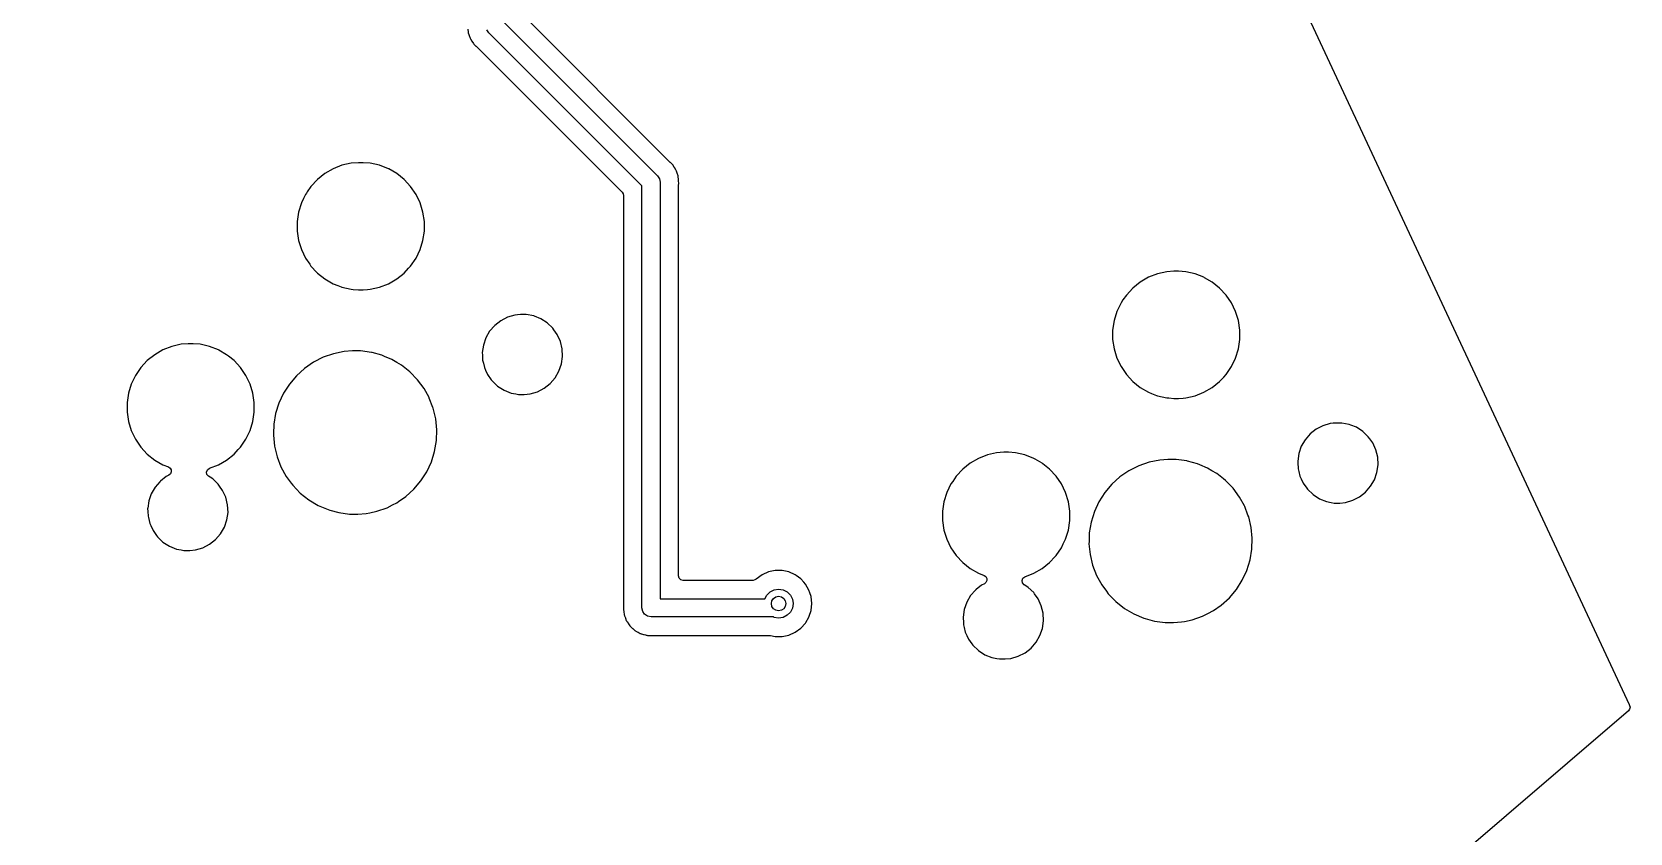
# Model space of a CAD drawing. Extents: x 15 to 269, y -160 to -43.
# Drawn here: x 224.72 to 268.7, y -101.68 to -79.62 of the extents above; entities that cross this region are included whole.
import ezdxf

# ---------------------------------------------------------------- set-up
doc = ezdxf.new("R2010")
doc.units = 0
doc.layers.add('BLACK', color=7, linetype='CONTINUOUS')

msp = doc.modelspace()

# ---------------------------------------------------------------- linework, layer by layer
at = {"layer": 'BLACK', "linetype": 'CONTINUOUS'}
for p, q in [((244.598, -46.512), (268.678, -98.1404)), ((236.716, -79.5489), (236.722, -79.6256)), ((237.293, -79.6468), (237.239, -79.5657)), ((237.72, -79.3664), (241.937, -83.5832)), ((242.287, -83.2146), (238.265, -79.1921)), ((236.722, -79.6256), (236.727, -79.645)), ((236.727, -79.645), (236.727, -79.6461)), ((236.727, -79.6461), (236.727, -79.6461)), ((236.727, -79.6461), (236.743, -79.6901)), ((236.743, -79.6901), (236.753, -79.7174)), ((236.753, -79.7174), (236.754, -79.7208)), ((236.754, -79.7208), (236.778, -79.7938)), ((236.778, -79.7938), (236.787, -79.8118)), ((236.787, -79.8118), (236.829, -79.8761)), ((236.829, -79.8761), (236.831, -79.8791)), ((236.831, -79.8791), (236.871, -79.9437)), ((236.871, -79.9437), (236.871, -79.9437)), ((236.871, -79.9437), (236.872, -79.9447)), ((236.872, -79.9447), (236.884, -79.9601)), ((236.884, -79.9601), (236.885, -79.9609)), ((236.885, -79.9609), (236.885, -79.9609)), ((236.885, -79.9609), (236.931, -80.004)), ((236.931, -80.004), (236.94, -80.0129)), ((236.94, -80.0129), (236.943, -80.0154)), ((236.943, -80.0154), (240.965, -84.0379)), ((241.51, -83.8636), (237.293, -79.6468)), ((232.782, -83.5226), (232.577, -83.6862)), ((233.009, -83.3914), (232.782, -83.5226)), ((233.253, -83.2955), (233.009, -83.3914)), ((233.509, -83.2372), (233.253, -83.2955)), ((233.705, -83.2225), (233.509, -83.2372)), ((233.836, -83.2225), (233.705, -83.2225)), ((233.705, -83.2225), (233.705, -83.2225)), ((234.032, -83.2372), (233.836, -83.2225)), ((233.836, -83.2225), (233.836, -83.2225)), ((234.288, -83.2955), (234.032, -83.2372)), ((234.532, -83.3914), (234.288, -83.2955)), ((234.539, -83.3951), (234.532, -83.3914)), ((234.532, -83.3914), (234.532, -83.3914)), ((234.532, -83.3914), (234.532, -83.3914)), ((234.76, -83.5226), (234.539, -83.3951)), ((234.965, -83.6862), (234.76, -83.5226)), ((234.76, -83.5226), (234.76, -83.5226)), ((242.29, -83.2171), (242.287, -83.2146)), ((242.346, -83.2699), (242.29, -83.2171)), ((242.358, -83.2853), (242.346, -83.2699)), ((242.359, -83.2863), (242.358, -83.2853)), ((242.398, -83.3493), (242.359, -83.2863)), ((242.399, -83.3508), (242.398, -83.3493)), ((242.401, -83.3539), (242.399, -83.3508)), ((242.443, -83.4182), (242.401, -83.3539)), ((242.452, -83.4361), (242.443, -83.4182)), ((242.452, -83.4373), (242.452, -83.4361)), ((242.458, -83.4557), (242.452, -83.4373)), ((242.452, -83.4373), (242.452, -83.4373)), ((242.476, -83.5092), (242.458, -83.4557)), ((242.477, -83.5126), (242.476, -83.5092)), ((242.503, -83.5839), (242.477, -83.5126)), ((232.398, -83.8785), (232.298, -84.0259)), ((232.577, -83.6862), (232.398, -83.8785)), ((235.143, -83.8785), (234.965, -83.6862)), ((234.965, -83.6862), (234.965, -83.6862)), ((234.965, -83.6862), (234.965, -83.6862)), ((235.291, -84.0953), (235.143, -83.8785)), ((235.143, -83.8785), (235.143, -83.8785)), ((235.143, -83.8785), (235.143, -83.8785)), ((241.51, -95.48), (241.51, -83.8636)), ((241.937, -83.5832), (241.991, -83.6643)), ((241.991, -83.6643), (242.01, -83.76)), ((242.01, -83.76), (242.01, -95.23)), ((242.503, -83.585), (242.503, -83.5839)), ((242.508, -83.6044), (242.503, -83.585)), ((242.508, -83.6056), (242.508, -83.6044)), ((242.514, -83.6811), (242.508, -83.6056)), ((242.515, -83.6846), (242.514, -83.6811)), ((242.518, -83.7158), (242.515, -83.6846)), ((242.518, -83.7215), (242.518, -83.7158)), ((242.518, -83.7158), (242.518, -83.7158)), ((242.519, -83.7323), (242.518, -83.7215)), ((242.518, -83.8243), (242.52, -83.8063)), ((242.518, -88.0916), (242.518, -83.8243)), ((242.523, -83.7822), (242.519, -83.7323)), ((242.52, -83.8063), (242.522, -83.7928)), ((242.522, -83.7928), (242.523, -83.7822)), ((232.137, -84.3316), (232.059, -84.5823)), ((232.194, -84.2116), (232.137, -84.3316)), ((232.25, -84.0953), (232.194, -84.2116)), ((232.276, -84.0577), (232.25, -84.0953)), ((232.298, -84.0259), (232.276, -84.0577)), ((235.405, -84.3316), (235.291, -84.0953)), ((235.482, -84.5823), (235.405, -84.3316)), ((240.965, -84.0379), (240.992, -84.0781)), ((240.992, -84.0781), (241.001, -84.1255)), ((241.001, -84.1255), (241.001, -95.4543)), ((232.059, -84.5823), (232.02, -84.8418)), ((232.02, -84.8418), (232.02, -85.1041)), ((235.521, -84.8418), (235.482, -84.5823)), ((235.521, -85.1041), (235.521, -84.8418)), ((232.02, -85.1041), (232.059, -85.3636)), ((235.482, -85.3636), (235.521, -85.1041)), ((232.059, -85.3636), (232.137, -85.6143)), ((232.137, -85.6143), (232.25, -85.8507)), ((235.291, -85.8507), (235.405, -85.6143)), ((235.405, -85.6143), (235.482, -85.3636)), ((232.25, -85.8507), (232.365, -86.0189)), ((232.365, -86.0189), (232.398, -86.0674)), ((232.398, -86.0674), (232.566, -86.2485)), ((234.965, -86.2598), (235.085, -86.1301)), ((235.085, -86.1301), (235.143, -86.0674)), ((235.143, -86.0674), (235.291, -85.8507)), ((235.143, -86.0674), (235.143, -86.0674)), ((235.143, -86.0674), (235.143, -86.0674)), ((232.566, -86.2485), (232.577, -86.2598)), ((232.577, -86.2598), (232.782, -86.4233)), ((232.782, -86.4233), (233.009, -86.5545)), ((233.009, -86.5545), (233.139, -86.6053)), ((233.139, -86.6053), (233.232, -86.6419)), ((234.288, -86.6504), (234.532, -86.5545)), ((234.532, -86.5545), (234.76, -86.4233)), ((234.76, -86.4233), (234.965, -86.2598)), ((255.224, -86.51), (255.019, -86.6736)), ((255.451, -86.3788), (255.224, -86.51)), ((255.695, -86.283), (255.451, -86.3788)), ((255.951, -86.2246), (255.695, -86.283)), ((256.147, -86.2099), (255.951, -86.2246)), ((256.278, -86.2099), (256.147, -86.2099)), ((256.147, -86.2099), (256.147, -86.2099)), ((256.475, -86.2246), (256.278, -86.2099)), ((256.278, -86.2099), (256.278, -86.2099)), ((256.73, -86.283), (256.475, -86.2246)), ((256.975, -86.3788), (256.73, -86.283)), ((256.994, -86.39), (256.975, -86.3788)), ((256.975, -86.3788), (256.975, -86.3788)), ((256.975, -86.3788), (256.975, -86.3788)), ((257.202, -86.51), (256.994, -86.39)), ((257.407, -86.6736), (257.202, -86.51)), ((257.202, -86.51), (257.202, -86.51)), ((233.232, -86.6419), (233.253, -86.6504)), ((233.253, -86.6504), (233.509, -86.7088)), ((233.509, -86.7088), (233.565, -86.713)), ((233.565, -86.713), (233.705, -86.7235)), ((233.705, -86.7235), (233.705, -86.7235)), ((233.705, -86.7235), (233.836, -86.7235)), ((233.836, -86.7235), (233.959, -86.7143)), ((233.836, -86.7235), (233.836, -86.7235)), ((233.959, -86.7143), (234.032, -86.7088)), ((234.032, -86.7088), (234.288, -86.6504)), ((254.747, -87.0029), (254.693, -87.0827)), ((254.84, -86.8659), (254.747, -87.0029)), ((255.019, -86.6736), (254.84, -86.8659)), ((257.585, -86.8659), (257.407, -86.6736)), ((257.407, -86.6736), (257.407, -86.6736)), ((257.407, -86.6736), (257.407, -86.6736)), ((257.733, -87.0827), (257.585, -86.8659)), ((257.585, -86.8659), (257.585, -86.8659)), ((257.585, -86.8659), (257.585, -86.8659)), ((237.808, -87.4764), (237.621, -87.5728)), ((238.01, -87.4171), (237.808, -87.4764)), ((238.08, -87.4105), (238.01, -87.4171)), ((238.167, -87.4021), (238.08, -87.4105)), ((238.325, -87.4021), (238.167, -87.4021)), ((238.531, -87.442), (238.325, -87.4021)), ((238.325, -87.4021), (238.325, -87.4021)), ((238.552, -87.4504), (238.531, -87.442)), ((238.531, -87.442), (238.531, -87.442)), ((238.531, -87.442), (238.531, -87.442)), ((238.727, -87.5201), (238.552, -87.4504)), ((254.579, -87.319), (254.501, -87.5698)), ((254.693, -87.0827), (254.579, -87.319)), ((257.847, -87.319), (257.733, -87.0827)), ((257.924, -87.5698), (257.847, -87.319)), ((237.318, -87.8618), (237.213, -88.0439)), ((237.456, -87.7028), (237.318, -87.8618)), ((237.621, -87.5728), (237.456, -87.7028)), ((238.904, -87.6338), (238.727, -87.5201)), ((238.904, -87.6339), (238.904, -87.6338)), ((238.904, -87.6338), (238.904, -87.6338)), ((239.056, -87.779), (238.904, -87.6339)), ((239.088, -87.8237), (239.056, -87.779)), ((239.178, -87.9503), (239.088, -87.8237)), ((239.265, -88.1417), (239.178, -87.9503)), ((239.178, -87.9503), (239.178, -87.9503)), ((239.178, -87.9503), (239.178, -87.9503)), ((254.501, -87.5698), (254.462, -87.8292)), ((254.462, -87.8292), (254.462, -88.0916)), ((257.963, -87.8292), (257.924, -87.5698)), ((257.963, -88.0916), (257.963, -87.8292)), ((228.327, -88.377), (228.1, -88.5082)), ((228.572, -88.2812), (228.327, -88.377)), ((228.827, -88.2228), (228.572, -88.2812)), ((229.024, -88.2081), (228.827, -88.2228)), ((229.155, -88.2081), (229.024, -88.2081)), ((229.024, -88.2081), (229.024, -88.2081)), ((229.351, -88.2228), (229.155, -88.2081)), ((229.155, -88.2081), (229.155, -88.2081)), ((229.607, -88.2812), (229.351, -88.2228)), ((229.851, -88.377), (229.607, -88.2812)), ((229.868, -88.3871), (229.851, -88.377)), ((229.851, -88.377), (229.851, -88.377)), ((229.851, -88.377), (229.851, -88.377)), ((230.078, -88.5082), (229.868, -88.3871)), ((237.144, -88.2427), (237.114, -88.4509)), ((237.213, -88.0439), (237.144, -88.2427)), ((239.315, -88.3461), (239.265, -88.1417)), ((239.325, -88.5562), (239.315, -88.3461)), ((242.518, -93.0772), (242.518, -88.0916)), ((254.462, -88.0916), (254.501, -88.351)), ((254.501, -88.351), (254.579, -88.6017)), ((257.847, -88.6017), (257.924, -88.351)), ((257.924, -88.351), (257.963, -88.0916)), ((227.895, -88.6718), (227.717, -88.8641)), ((228.1, -88.5082), (227.895, -88.6718)), ((230.129, -88.5491), (230.078, -88.5082)), ((230.283, -88.6718), (230.129, -88.5491)), ((230.462, -88.8641), (230.283, -88.6718)), ((230.283, -88.6718), (230.283, -88.6718)), ((230.283, -88.6718), (230.283, -88.6718)), ((232.469, -88.715), (232.221, -88.8851)), ((232.737, -88.5795), (232.469, -88.715)), ((233.021, -88.4809), (232.737, -88.5795)), ((233.316, -88.4211), (233.021, -88.4809)), ((233.541, -88.406), (233.316, -88.4211)), ((233.766, -88.406), (233.541, -88.406)), ((233.541, -88.406), (233.541, -88.406)), ((234.064, -88.4461), (233.766, -88.406)), ((234.081, -88.4509), (234.064, -88.4461)), ((234.064, -88.4461), (234.064, -88.4461)), ((234.064, -88.4461), (234.064, -88.4461)), ((234.353, -88.5255), (234.081, -88.4509)), ((234.424, -88.5552), (234.353, -88.5255)), ((234.63, -88.6428), (234.424, -88.5552)), ((234.759, -88.7194), (234.63, -88.6428)), ((234.889, -88.7959), (234.759, -88.7194)), ((235.118, -88.977), (234.889, -88.7959)), ((237.114, -88.4509), (237.118, -88.5212)), ((237.114, -88.4509), (237.114, -88.4509)), ((237.118, -88.5212), (237.124, -88.661)), ((237.124, -88.661), (237.145, -88.7449)), ((237.145, -88.7449), (237.174, -88.8654)), ((239.226, -88.9632), (239.295, -88.7644)), ((239.295, -88.7644), (239.325, -88.5562)), ((254.579, -88.6017), (254.693, -88.8381)), ((257.733, -88.8381), (257.847, -88.6017)), ((227.569, -89.0809), (227.455, -89.3173)), ((227.642, -88.9741), (227.569, -89.0809)), ((227.717, -88.8641), (227.642, -88.9741)), ((230.609, -89.0809), (230.462, -88.8641)), ((230.462, -88.8641), (230.462, -88.8641)), ((230.462, -88.8641), (230.462, -88.8641)), ((230.723, -89.3173), (230.609, -89.0809)), ((231.999, -89.0867), (231.805, -89.3161)), ((232.221, -88.8851), (231.999, -89.0867)), ((235.124, -88.9822), (235.118, -88.977)), ((235.333, -89.1982), (235.124, -88.9822)), ((235.512, -89.4401), (235.333, -89.1982)), ((237.174, -88.8654), (237.207, -88.9378)), ((237.207, -88.9378), (237.261, -89.0568)), ((237.261, -89.0568), (237.362, -89.1982)), ((237.362, -89.1982), (237.383, -89.2281)), ((237.383, -89.2281), (237.536, -89.3732)), ((238.983, -89.3043), (239.121, -89.1453)), ((239.121, -89.1453), (239.226, -88.9632)), ((254.693, -88.8381), (254.785, -88.9741)), ((254.785, -88.9741), (254.84, -89.0549)), ((254.84, -89.0549), (255.019, -89.2472)), ((255.019, -89.2472), (255.019, -89.2472)), ((255.019, -89.2472), (255.224, -89.4108)), ((257.202, -89.4108), (257.407, -89.2472)), ((257.407, -89.2472), (257.521, -89.1243)), ((257.521, -89.1243), (257.585, -89.0549)), ((257.585, -89.0549), (257.733, -88.8381)), ((257.585, -89.0549), (257.585, -89.0549)), ((257.585, -89.0549), (257.585, -89.0549)), ((227.378, -89.568), (227.339, -89.8274)), ((227.455, -89.3173), (227.378, -89.568)), ((230.8, -89.568), (230.723, -89.3173)), ((230.84, -89.8274), (230.8, -89.568)), ((231.643, -89.5694), (231.516, -89.842)), ((231.805, -89.3161), (231.643, -89.5694)), ((235.649, -89.6913), (235.512, -89.4401)), ((235.656, -89.7036), (235.649, -89.6913)), ((235.756, -89.9626), (235.656, -89.7036)), ((237.536, -89.3732), (237.536, -89.3732)), ((237.536, -89.3732), (237.536, -89.3732)), ((237.536, -89.3732), (237.713, -89.487)), ((237.713, -89.487), (237.713, -89.487)), ((237.713, -89.487), (237.908, -89.5651)), ((237.908, -89.5651), (238.037, -89.59)), ((238.037, -89.59), (238.114, -89.6049)), ((238.114, -89.6049), (238.114, -89.6049)), ((238.114, -89.6049), (238.272, -89.6049)), ((238.272, -89.6049), (238.429, -89.59)), ((238.272, -89.6049), (238.272, -89.6049)), ((238.429, -89.59), (238.631, -89.5307)), ((238.631, -89.5307), (238.818, -89.4343)), ((238.818, -89.4343), (238.983, -89.3043)), ((255.224, -89.4108), (255.451, -89.5419)), ((255.451, -89.5419), (255.532, -89.5736)), ((255.532, -89.5736), (255.673, -89.6289)), ((255.673, -89.6289), (255.695, -89.6378)), ((255.695, -89.6378), (255.951, -89.6962)), ((255.951, -89.6962), (256.007, -89.7004)), ((256.007, -89.7004), (256.147, -89.7109)), ((256.147, -89.7109), (256.147, -89.7109)), ((256.147, -89.7109), (256.278, -89.7109)), ((256.278, -89.7109), (256.401, -89.7017)), ((256.278, -89.7109), (256.278, -89.7109)), ((256.401, -89.7017), (256.475, -89.6962)), ((256.475, -89.6962), (256.73, -89.6378)), ((256.73, -89.6378), (256.975, -89.5419)), ((256.975, -89.5419), (257.202, -89.4108)), ((227.339, -89.8274), (227.339, -90.0898)), ((227.339, -90.0898), (227.378, -90.3492)), ((230.8, -90.3492), (230.84, -90.0898)), ((230.84, -90.0898), (230.84, -89.8274)), ((231.427, -90.129), (231.378, -90.42)), ((231.516, -89.842), (231.427, -90.129)), ((235.764, -89.984), (235.756, -89.9626)), ((235.834, -90.2763), (235.764, -89.984)), ((227.378, -90.3492), (227.455, -90.5999)), ((230.723, -90.5999), (230.8, -90.3492)), ((231.377, -90.4253), (231.369, -90.6919)), ((231.378, -90.42), (231.377, -90.4253)), ((235.864, -90.5753), (235.834, -90.2763)), ((235.854, -90.8756), (235.864, -90.5753)), ((260.064, -90.5602), (259.898, -90.6902)), ((260.251, -90.4638), (260.064, -90.5602)), ((260.452, -90.4045), (260.251, -90.4638)), ((260.529, -90.3973), (260.452, -90.4045)), ((260.609, -90.3896), (260.529, -90.3973)), ((260.767, -90.3896), (260.609, -90.3896)), ((260.974, -90.4294), (260.767, -90.3896)), ((260.767, -90.3896), (260.767, -90.3896)), ((261.013, -90.4453), (260.974, -90.4294)), ((260.974, -90.4294), (260.974, -90.4294)), ((260.974, -90.4294), (260.974, -90.4294)), ((261.169, -90.5075), (261.013, -90.4453)), ((261.346, -90.6213), (261.169, -90.5075)), ((227.455, -90.5999), (227.569, -90.8363)), ((227.569, -90.8363), (227.697, -91.0244)), ((227.697, -91.0244), (227.717, -91.0531)), ((230.462, -91.0531), (230.609, -90.8363)), ((230.609, -90.8363), (230.663, -90.7256)), ((230.663, -90.7256), (230.723, -90.5999)), ((231.369, -90.6919), (231.367, -90.7256)), ((231.367, -90.7256), (231.397, -91.0246)), ((231.397, -91.0246), (231.467, -91.3169)), ((235.804, -91.1719), (235.854, -90.8756)), ((259.655, -91.0313), (259.587, -91.2301)), ((259.761, -90.8492), (259.655, -91.0313)), ((259.898, -90.6902), (259.761, -90.8492)), ((261.498, -90.7664), (261.346, -90.6213)), ((261.346, -90.6213), (261.346, -90.6213)), ((261.346, -90.6213), (261.346, -90.6213)), ((261.537, -90.8208), (261.498, -90.7664)), ((261.62, -90.9378), (261.537, -90.8208)), ((261.707, -91.1291), (261.62, -90.9378)), ((261.62, -90.9378), (261.62, -90.9378)), ((261.62, -90.9378), (261.62, -90.9378)), ((227.717, -91.0531), (227.895, -91.2454)), ((227.895, -91.2454), (227.895, -91.2454)), ((227.895, -91.2454), (228.1, -91.409)), ((228.1, -91.409), (228.327, -91.5402)), ((229.851, -91.5402), (230.078, -91.409)), ((230.078, -91.409), (230.283, -91.2454)), ((230.283, -91.2454), (230.397, -91.1229)), ((230.397, -91.1229), (230.462, -91.0531)), ((230.462, -91.0531), (230.462, -91.0531)), ((230.462, -91.0531), (230.462, -91.0531)), ((231.467, -91.3169), (231.575, -91.5973)), ((235.588, -91.7315), (235.715, -91.4589)), ((235.715, -91.4589), (235.804, -91.1719)), ((250.77, -91.3645), (250.542, -91.4956)), ((251.014, -91.2686), (250.77, -91.3645)), ((251.27, -91.2102), (251.014, -91.2686)), ((251.466, -91.1955), (251.27, -91.2102)), ((251.597, -91.1955), (251.466, -91.1955)), ((251.466, -91.1955), (251.466, -91.1955)), ((251.793, -91.2102), (251.597, -91.1955)), ((251.597, -91.1955), (251.597, -91.1955)), ((252.049, -91.2686), (251.793, -91.2102)), ((252.293, -91.3645), (252.049, -91.2686)), ((252.328, -91.3845), (252.293, -91.3645)), ((252.293, -91.3645), (252.293, -91.3645)), ((252.293, -91.3645), (252.293, -91.3645)), ((252.52, -91.4956), (252.328, -91.3845)), ((255.463, -91.4684), (255.18, -91.5669)), ((255.758, -91.4085), (255.463, -91.4684)), ((255.983, -91.3935), (255.758, -91.4085)), ((256.208, -91.3935), (255.983, -91.3935)), ((255.983, -91.3935), (255.983, -91.3935)), ((256.506, -91.4335), (256.208, -91.3935)), ((256.523, -91.4383), (256.506, -91.4335)), ((256.506, -91.4335), (256.506, -91.4335)), ((256.506, -91.4335), (256.506, -91.4335)), ((256.796, -91.5129), (256.523, -91.4383)), ((259.587, -91.2301), (259.557, -91.4373)), ((259.557, -91.4373), (259.557, -91.4383)), ((259.557, -91.4383), (259.558, -91.4742)), ((259.558, -91.4742), (259.567, -91.6484)), ((261.757, -91.3335), (261.707, -91.1291)), ((261.767, -91.5436), (261.757, -91.3335)), ((228.413, -91.8666), (228.256, -91.9901)), ((228.327, -91.5402), (228.481, -91.6003)), ((228.492, -91.8259), (228.413, -91.8666)), ((228.481, -91.6003), (228.527, -91.6323)), ((228.535, -91.7894), (228.492, -91.8259)), ((228.527, -91.6323), (228.555, -91.6814)), ((228.557, -91.7377), (228.535, -91.7894)), ((228.555, -91.6814), (228.557, -91.7377)), ((229.528, -91.7395), (229.552, -91.6769)), ((229.539, -91.8057), (229.528, -91.7395)), ((229.584, -91.856), (229.539, -91.8057)), ((229.552, -91.6769), (229.606, -91.6363)), ((229.626, -91.8828), (229.584, -91.856)), ((229.606, -91.6363), (229.606, -91.636)), ((229.606, -91.636), (229.607, -91.636)), ((229.607, -91.636), (229.851, -91.5402)), ((229.695, -91.9277), (229.626, -91.8828)), ((231.575, -91.5973), (231.72, -91.8608)), ((231.72, -91.8608), (231.855, -92.0442)), ((235.427, -91.9848), (235.588, -91.7315)), ((250.159, -91.8515), (250.06, -91.9966)), ((250.337, -91.6592), (250.159, -91.8515)), ((250.542, -91.4956), (250.337, -91.6592)), ((252.543, -91.5135), (252.52, -91.4956)), ((252.725, -91.6592), (252.543, -91.5135)), ((252.904, -91.8515), (252.725, -91.6592)), ((252.725, -91.6592), (252.725, -91.6592)), ((252.725, -91.6592), (252.725, -91.6592)), ((253.052, -92.0683), (252.904, -91.8515)), ((252.904, -91.8515), (252.904, -91.8515)), ((252.904, -91.8515), (252.904, -91.8515)), ((254.664, -91.8725), (254.441, -92.0741)), ((254.911, -91.7025), (254.664, -91.8725)), ((255.18, -91.5669), (254.911, -91.7025)), ((256.86, -91.5402), (256.796, -91.5129)), ((257.072, -91.6302), (256.86, -91.5402)), ((257.195, -91.7028), (257.072, -91.6302)), ((257.331, -91.7833), (257.195, -91.7028)), ((257.509, -91.9242), (257.331, -91.7833)), ((259.567, -91.6484), (259.586, -91.7269)), ((259.586, -91.7269), (259.616, -91.8528)), ((259.616, -91.8528), (259.65, -91.9277)), ((261.668, -91.9506), (261.737, -91.7518)), ((261.737, -91.7518), (261.767, -91.5436)), ((228.005, -92.3377), (227.936, -92.5365)), ((228.11, -92.1556), (228.005, -92.3377)), ((228.24, -92.0057), (228.11, -92.1556)), ((228.248, -91.9966), (228.24, -92.0057)), ((228.256, -91.9901), (228.248, -91.9966)), ((229.848, -92.0728), (229.695, -91.9277)), ((229.886, -92.1272), (229.848, -92.0728)), ((229.97, -92.2441), (229.886, -92.1272)), ((230.057, -92.4355), (229.97, -92.2441)), ((229.97, -92.2441), (229.97, -92.2441)), ((229.97, -92.2441), (229.97, -92.2441)), ((231.855, -92.0442), (231.898, -92.1027)), ((231.898, -92.1027), (232.107, -92.3187)), ((232.107, -92.3187), (232.343, -92.505)), ((235.01, -92.4158), (235.233, -92.2142)), ((235.233, -92.2142), (235.427, -91.9848)), ((249.897, -92.3047), (249.82, -92.5554)), ((250.011, -92.0683), (249.897, -92.3047)), ((250.06, -91.9966), (250.011, -92.0683)), ((253.165, -92.3047), (253.052, -92.0683)), ((253.243, -92.5554), (253.165, -92.3047)), ((254.247, -92.3036), (254.085, -92.5568)), ((254.441, -92.0741), (254.247, -92.3036)), ((257.567, -91.9696), (257.509, -91.9242)), ((257.776, -92.1856), (257.567, -91.9696)), ((257.954, -92.4275), (257.776, -92.1856)), ((259.65, -91.9277), (259.704, -92.0442)), ((259.704, -92.0442), (259.804, -92.1856)), ((259.804, -92.1856), (259.826, -92.2155)), ((259.826, -92.2155), (259.978, -92.3607)), ((261.26, -92.4217), (261.425, -92.2917)), ((261.425, -92.2917), (261.563, -92.1327)), ((261.563, -92.1327), (261.668, -91.9506)), ((227.908, -92.7354), (227.906, -92.7447)), ((227.906, -92.7447), (227.91, -92.8294)), ((227.936, -92.5365), (227.908, -92.7354)), ((230.107, -92.6399), (230.057, -92.4355)), ((230.117, -92.85), (230.107, -92.6399)), ((232.343, -92.505), (232.601, -92.6581)), ((232.601, -92.6581), (232.878, -92.7754)), ((232.878, -92.7754), (232.878, -92.7754)), ((232.878, -92.7754), (232.878, -92.7754)), ((232.878, -92.7754), (232.924, -92.7882)), ((232.924, -92.7882), (233.168, -92.8548)), ((234.21, -92.8199), (234.494, -92.7214)), ((234.494, -92.7214), (234.641, -92.6468)), ((234.641, -92.6468), (234.762, -92.5859)), ((234.762, -92.5859), (234.812, -92.5516)), ((234.812, -92.5516), (235.01, -92.4158)), ((249.82, -92.5554), (249.781, -92.8148)), ((253.282, -92.8148), (253.243, -92.5554)), ((254.085, -92.5568), (253.959, -92.8294)), ((258.087, -92.6701), (257.954, -92.4275)), ((258.098, -92.691), (258.087, -92.6701)), ((258.187, -92.9228), (258.098, -92.691)), ((259.978, -92.3607), (259.978, -92.3607)), ((259.978, -92.3607), (259.978, -92.3607)), ((259.978, -92.3607), (260.155, -92.4744)), ((260.155, -92.4744), (260.155, -92.4744)), ((260.155, -92.4744), (260.35, -92.5526)), ((260.35, -92.5526), (260.479, -92.5774)), ((260.479, -92.5774), (260.557, -92.5924)), ((260.557, -92.5924), (260.557, -92.5924)), ((260.557, -92.5924), (260.714, -92.5924)), ((260.714, -92.5924), (260.871, -92.5774)), ((260.714, -92.5924), (260.714, -92.5924)), ((260.871, -92.5774), (261.073, -92.5181)), ((261.073, -92.5181), (261.26, -92.4217)), ((227.91, -92.8294), (227.916, -92.9548)), ((227.916, -92.9548), (227.926, -92.9955)), ((227.926, -92.9955), (227.966, -93.1592)), ((227.966, -93.1592), (227.99, -93.2117)), ((227.99, -93.2117), (228.053, -93.3506)), ((230.018, -93.257), (230.087, -93.0582)), ((230.087, -93.0582), (230.117, -92.85)), ((233.168, -92.8548), (233.465, -92.8948)), ((233.465, -92.8948), (233.691, -92.8948)), ((233.691, -92.8948), (233.915, -92.8798)), ((233.691, -92.8948), (233.691, -92.8948)), ((233.915, -92.8798), (234.018, -92.8589)), ((234.018, -92.8589), (234.21, -92.8199)), ((242.518, -94.5975), (242.518, -93.0772)), ((249.781, -92.8148), (249.781, -93.0772)), ((249.781, -93.0772), (249.82, -93.3366)), ((253.243, -93.3366), (253.282, -93.0772)), ((253.282, -93.0772), (253.282, -92.8148)), ((253.87, -93.1164), (253.82, -93.4121)), ((253.959, -92.8294), (253.87, -93.1164)), ((258.206, -92.9714), (258.187, -92.9228)), ((258.276, -93.2637), (258.206, -92.9714)), ((228.053, -93.3506), (228.151, -93.4871)), ((228.151, -93.4871), (228.175, -93.5219)), ((228.175, -93.5219), (228.328, -93.667)), ((228.328, -93.667), (228.328, -93.667)), ((228.328, -93.667), (228.328, -93.667)), ((228.328, -93.667), (228.505, -93.7808)), ((229.61, -93.7281), (229.775, -93.5981)), ((229.775, -93.5981), (229.913, -93.4391)), ((229.913, -93.4391), (230.018, -93.257)), ((249.82, -93.3366), (249.897, -93.5873)), ((249.897, -93.5873), (250.011, -93.8237)), ((253.105, -93.713), (253.165, -93.5873)), ((253.165, -93.5873), (253.243, -93.3366)), ((253.812, -93.6504), (253.81, -93.713)), ((253.82, -93.4127), (253.812, -93.6504)), ((253.82, -93.4121), (253.82, -93.4127)), ((258.306, -93.5627), (258.276, -93.2637)), ((258.296, -93.863), (258.306, -93.5627)), ((228.505, -93.7808), (228.505, -93.7808)), ((228.505, -93.7808), (228.7, -93.8589)), ((228.7, -93.8589), (228.829, -93.8838)), ((228.829, -93.8838), (228.906, -93.8988)), ((228.906, -93.8988), (228.906, -93.8988)), ((228.906, -93.8988), (229.064, -93.8988)), ((229.064, -93.8988), (229.221, -93.8838)), ((229.064, -93.8988), (229.064, -93.8988)), ((229.221, -93.8838), (229.423, -93.8245)), ((229.423, -93.8245), (229.61, -93.7281)), ((250.011, -93.8237), (250.078, -93.9221)), ((250.078, -93.9221), (250.159, -94.0405)), ((250.159, -94.0405), (250.337, -94.2328)), ((252.725, -94.2328), (252.882, -94.0644)), ((252.882, -94.0644), (252.904, -94.0405)), ((252.904, -94.0405), (253.052, -93.8237)), ((252.904, -94.0405), (252.904, -94.0405)), ((252.904, -94.0405), (252.904, -94.0405)), ((253.052, -93.8237), (253.105, -93.713)), ((253.81, -93.713), (253.84, -94.012)), ((253.84, -94.012), (253.909, -94.3043)), ((258.246, -94.1593), (258.296, -93.863)), ((244.988, -94.4912), (244.813, -94.5689)), ((245.175, -94.4515), (244.988, -94.4912)), ((245.365, -94.4515), (245.175, -94.4515)), ((245.175, -94.4515), (245.175, -94.4515)), ((245.552, -94.4912), (245.365, -94.4515)), ((245.365, -94.4515), (245.365, -94.4515)), ((245.727, -94.5689), (245.552, -94.4912)), ((250.337, -94.2328), (250.337, -94.2328)), ((250.337, -94.2328), (250.542, -94.3964)), ((250.542, -94.3964), (250.77, -94.5276)), ((250.77, -94.5276), (250.923, -94.5877)), ((252.049, -94.6234), (252.293, -94.5276)), ((252.293, -94.5276), (252.52, -94.3964)), ((252.52, -94.3964), (252.725, -94.2328)), ((253.909, -94.3043), (254.017, -94.5847)), ((258.03, -94.7189), (258.157, -94.4463)), ((258.157, -94.4463), (258.246, -94.1593)), ((242.535, -94.6595), (242.518, -94.5975)), ((242.581, -94.7049), (242.535, -94.6595)), ((242.642, -94.7215), (242.581, -94.7049)), ((244.567, -94.7215), (242.642, -94.7215)), ((244.618, -94.7108), (244.567, -94.7215)), ((244.648, -94.6886), (244.618, -94.7108)), ((244.813, -94.5689), (244.648, -94.6888)), ((244.648, -94.6888), (244.648, -94.6886)), ((245.035, -95.0364), (245.146, -94.9796)), ((245.146, -94.9796), (245.27, -94.96)), ((245.27, -94.96), (245.394, -94.9796)), ((245.394, -94.9796), (245.505, -95.0364)), ((245.753, -94.5877), (245.727, -94.5689)), ((245.881, -94.6811), (245.753, -94.5877)), ((245.962, -94.7711), (245.881, -94.6811)), ((246.009, -94.8231), (245.962, -94.7711)), ((246.105, -94.9884), (246.009, -94.8231)), ((246.13, -95.0674), (246.105, -94.9884)), ((250.686, -94.9884), (250.552, -95.143)), ((250.69, -94.984), (250.686, -94.9884)), ((250.705, -94.9722), (250.69, -94.984)), ((250.856, -94.854), (250.705, -94.9722)), ((250.934, -94.8134), (250.856, -94.854)), ((250.923, -94.5877), (250.969, -94.6197)), ((250.977, -94.7768), (250.934, -94.8134)), ((250.969, -94.6197), (250.997, -94.6689)), ((251, -94.7251), (250.977, -94.7768)), ((250.997, -94.6689), (251, -94.7251)), ((251.97, -94.7269), (251.994, -94.6643)), ((251.982, -94.7931), (251.97, -94.7269)), ((252.026, -94.8435), (251.982, -94.7931)), ((251.994, -94.6643), (252.048, -94.6237)), ((252.104, -94.8938), (252.026, -94.8435)), ((252.048, -94.6237), (252.049, -94.6234)), ((252.049, -94.6234), (252.049, -94.6234)), ((252.138, -94.9151), (252.104, -94.8938)), ((252.29, -95.0602), (252.138, -94.9151)), ((254.017, -94.5847), (254.162, -94.8482)), ((254.162, -94.8482), (254.29, -95.0218)), ((257.675, -95.2016), (257.869, -94.9722)), ((257.869, -94.9722), (258.03, -94.7189)), ((242.01, -95.23), (244.893, -95.23)), ((244.893, -95.23), (244.946, -95.1249)), ((244.946, -95.1249), (245.035, -95.0364)), ((245.505, -95.0364), (245.594, -95.1249)), ((245.594, -95.1249), (245.65, -95.2364)), ((245.65, -95.2364), (245.67, -95.36)), ((245.67, -95.36), (245.65, -95.4836)), ((246.164, -95.1701), (246.13, -95.0674)), ((246.184, -95.36), (246.164, -95.1701)), ((246.164, -95.5499), (246.184, -95.36)), ((250.447, -95.3251), (250.378, -95.5239)), ((250.552, -95.143), (250.447, -95.3251)), ((252.311, -95.0902), (252.29, -95.0602)), ((252.412, -95.2316), (252.311, -95.0902)), ((252.499, -95.4229), (252.412, -95.2316)), ((252.412, -95.2316), (252.412, -95.2316)), ((252.412, -95.2316), (252.412, -95.2316)), ((252.549, -95.6273), (252.499, -95.4229)), ((254.29, -95.0218), (254.34, -95.0902)), ((254.34, -95.0902), (254.549, -95.3062)), ((254.549, -95.3062), (254.785, -95.4924)), ((257.235, -95.5517), (257.452, -95.4032)), ((257.452, -95.4032), (257.675, -95.2016)), ((241.001, -95.4615), (240.998, -95.5244)), ((240.998, -95.5244), (241.009, -95.5864)), ((241.001, -95.4543), (241.001, -95.4615)), ((241.009, -95.5864), (241.01, -95.5936)), ((241.01, -95.5936), (241.017, -95.6561)), ((241.017, -95.6561), (241.021, -95.6669)), ((241.021, -95.6669), (241.026, -95.6877)), ((241.026, -95.6877), (241.028, -95.699)), ((241.028, -95.699), (241.053, -95.7569)), ((241.053, -95.7569), (241.056, -95.7636)), ((241.056, -95.7636), (241.078, -95.8227)), ((241.078, -95.8227), (241.084, -95.8323)), ((241.084, -95.8323), (241.094, -95.8513)), ((241.094, -95.8513), (241.099, -95.8618)), ((241.099, -95.8618), (241.099, -95.8618)), ((241.099, -95.8618), (241.125, -95.8969)), ((241.529, -95.5757), (241.51, -95.48)), ((241.583, -95.6568), (241.529, -95.5757)), ((241.664, -95.711), (241.583, -95.6568)), ((241.76, -95.73), (241.664, -95.711)), ((245.126, -95.73), (241.76, -95.73)), ((245.146, -95.7404), (245.126, -95.73)), ((245.27, -95.76), (245.146, -95.7404)), ((245.394, -95.7404), (245.27, -95.76)), ((245.505, -95.6836), (245.394, -95.7404)), ((245.594, -95.5951), (245.505, -95.6836)), ((245.65, -95.4836), (245.594, -95.5951)), ((246.018, -95.8823), (246.105, -95.7316)), ((246.105, -95.7316), (246.112, -95.7088)), ((246.112, -95.7088), (246.164, -95.5499)), ((250.378, -95.5239), (250.349, -95.7316)), ((250.349, -95.7316), (250.349, -95.7321)), ((250.349, -95.7321), (250.356, -95.8884)), ((252.529, -96.0456), (252.559, -95.8374)), ((252.559, -95.8374), (252.549, -95.6273)), ((254.785, -95.4924), (255.043, -95.6455)), ((255.043, -95.6455), (255.32, -95.7628)), ((255.32, -95.7628), (255.32, -95.7628)), ((255.32, -95.7628), (255.32, -95.7628)), ((255.32, -95.7628), (255.357, -95.7729)), ((255.357, -95.7729), (255.61, -95.8422)), ((255.61, -95.8422), (255.908, -95.8823)), ((256.133, -95.8823), (256.358, -95.8672)), ((256.358, -95.8672), (256.436, -95.8513)), ((256.436, -95.8513), (256.652, -95.8074)), ((256.652, -95.8074), (256.936, -95.7088)), ((256.936, -95.7088), (257.119, -95.616)), ((257.119, -95.616), (257.204, -95.5733)), ((257.204, -95.5733), (257.235, -95.5517)), ((241.125, -95.8969), (241.136, -95.9123)), ((241.136, -95.9123), (241.14, -95.9183)), ((241.14, -95.9183), (241.175, -95.9709)), ((241.175, -95.9709), (241.175, -95.9709)), ((241.175, -95.9709), (241.175, -95.9709)), ((241.175, -95.9709), (241.183, -95.9787)), ((241.183, -95.9787), (241.198, -95.9949)), ((241.198, -95.9949), (241.205, -96.0041)), ((241.205, -96.0041), (241.253, -96.0445)), ((241.253, -96.0445), (241.258, -96.0493)), ((241.258, -96.0493), (241.293, -96.0825)), ((241.293, -96.0825), (241.304, -96.0926)), ((241.304, -96.0926), (241.314, -96.0983)), ((241.314, -96.0983), (241.332, -96.1107)), ((241.332, -96.1107), (241.34, -96.118)), ((241.34, -96.118), (241.397, -96.1463)), ((241.397, -96.1463), (241.403, -96.1497)), ((241.403, -96.1497), (241.458, -96.1812)), ((241.458, -96.1812), (241.458, -96.1812)), ((241.458, -96.1812), (241.468, -96.1845)), ((241.468, -96.1845), (241.489, -96.1925)), ((241.489, -96.1925), (241.499, -96.1976)), ((241.499, -96.1976), (241.556, -96.2111)), ((241.556, -96.2111), (241.56, -96.2121)), ((241.56, -96.2121), (241.567, -96.214)), ((241.567, -96.214), (241.602, -96.2245)), ((241.602, -96.2245), (241.627, -96.2321)), ((241.627, -96.2321), (241.627, -96.2321)), ((241.627, -96.2321), (241.639, -96.2327)), ((241.639, -96.2327), (241.66, -96.2359)), ((241.66, -96.2359), (241.671, -96.2385)), ((241.671, -96.2385), (241.734, -96.2385)), ((241.734, -96.2385), (241.742, -96.2387)), ((241.742, -96.2387), (241.804, -96.2424)), ((241.804, -96.2424), (241.816, -96.2404)), ((241.816, -96.2404), (241.837, -96.2385)), ((241.837, -96.2385), (245.02, -96.2385)), ((245.02, -96.2385), (245.046, -96.2412)), ((245.046, -96.2412), (245.175, -96.2685)), ((245.175, -96.2685), (245.175, -96.2685)), ((245.175, -96.2685), (245.365, -96.2685)), ((245.365, -96.2685), (245.552, -96.2288)), ((245.365, -96.2685), (245.365, -96.2685)), ((245.552, -96.2288), (245.727, -96.1511)), ((245.552, -96.2288), (245.552, -96.2288)), ((245.552, -96.2288), (245.552, -96.2288)), ((245.727, -96.1511), (245.881, -96.0389)), ((245.881, -96.0389), (246.009, -95.8969)), ((246.009, -95.8969), (246.018, -95.8823)), ((250.356, -95.8884), (250.359, -95.9422)), ((250.359, -95.9422), (250.378, -96.0212)), ((250.378, -96.0212), (250.408, -96.1466)), ((250.408, -96.1466), (250.45, -96.2385)), ((250.45, -96.2385), (250.496, -96.338)), ((252.355, -96.4265), (252.46, -96.2444)), ((252.46, -96.2444), (252.529, -96.0456)), ((255.908, -95.8823), (256.133, -95.8823)), ((256.133, -95.8823), (256.133, -95.8823)), ((250.496, -96.338), (250.589, -96.4698)), ((250.589, -96.4698), (250.618, -96.5093)), ((250.618, -96.5093), (250.77, -96.6545)), ((250.77, -96.6545), (250.77, -96.6545)), ((250.77, -96.6545), (250.77, -96.6545)), ((250.77, -96.6545), (250.947, -96.7682)), ((251.865, -96.8119), (252.052, -96.7155)), ((252.052, -96.7155), (252.217, -96.5855)), ((252.217, -96.5855), (252.355, -96.4265)), ((250.947, -96.7682), (250.947, -96.7682)), ((250.947, -96.7682), (251.142, -96.8464)), ((251.142, -96.8464), (251.271, -96.8712)), ((251.271, -96.8712), (251.349, -96.8862)), ((251.349, -96.8862), (251.349, -96.8862)), ((251.349, -96.8862), (251.506, -96.8862)), ((251.506, -96.8862), (251.663, -96.8712)), ((251.506, -96.8862), (251.506, -96.8862)), ((251.663, -96.8712), (251.865, -96.8119)), ((268.658, -98.3111), (224.722, -136.037)), ((268.69, -98.2686), (268.658, -98.3111)), ((268.678, -98.1404), (268.69, -98.1646)), ((268.69, -98.1646), (268.701, -98.2166)), ((268.701, -98.2166), (268.69, -98.2686))]:
    msp.add_line(p, q, dxfattribs=at)
at = {"layer": 'BLACK'}
msp.add_circle((245.27, -95.36), 0.2, dxfattribs=at)

doc.saveas('drawing.dxf')
